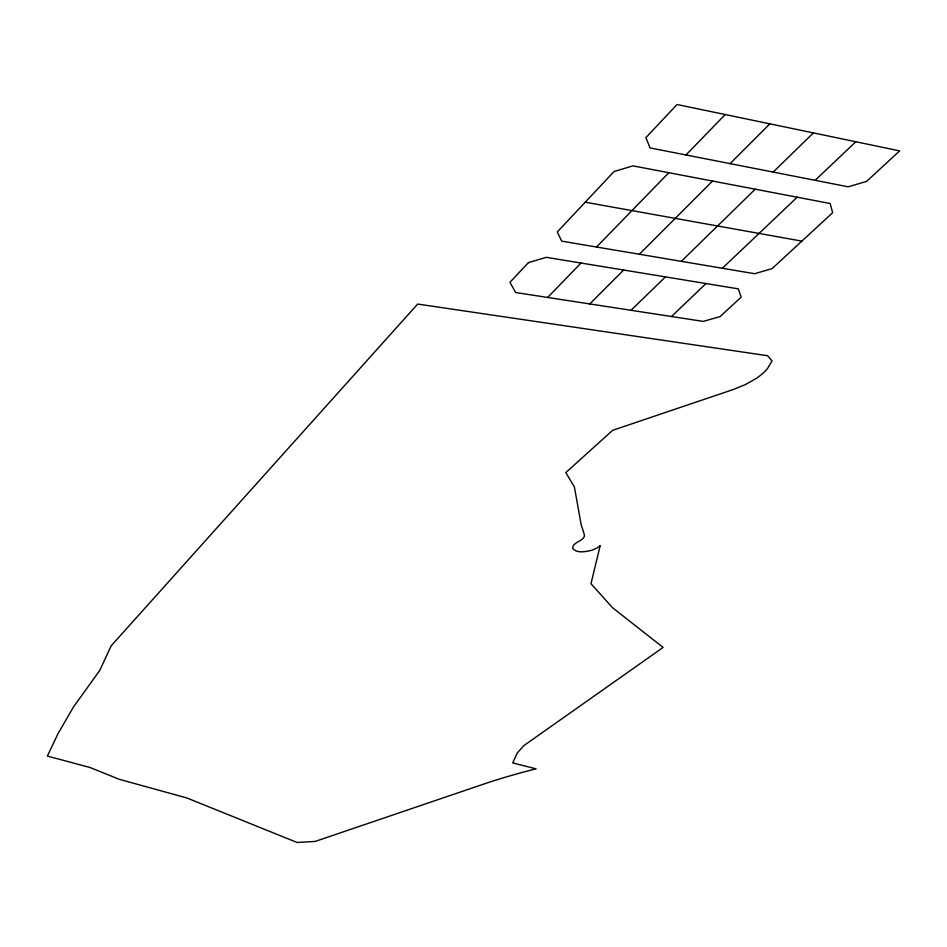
<?xml version="1.0" encoding="UTF-8"?>
<svg xmlns="http://www.w3.org/2000/svg" width="947" height="947" viewBox="0 0 947 947"><rect width="100%" height="100%" fill="white"/><g stroke="black" fill="none" stroke-linecap="round" stroke-linejoin="round"><path stroke-width="1.42" d="M668.795 172.721L596.515 247.013M685.983 154.965L848.157 186.796L866.623 181.386L899.65 150.881L677.046 104.501L645.913 137.611L650.021 147.921L685.983 154.965L725.224 114.54M547.662 297.453L581.02 263.029M712.546 181.043L639.379 254.246M589.744 303.94L623.635 270.025M730.078 163.642L769.84 123.832M681.343 261.325L755.244 189.199L830.152 203.498L832.638 212.72L772.101 268.605L754.676 273.719L561.654 241.13L557.298 231.944L614.058 171.525L632.951 165.867L755.244 189.199M773.178 172.094L813.437 132.9M631.022 310.285L665.433 276.903M671.518 316.511L705.989 283.555M797.208 197.225L722.36 268.25M815.154 180.309L855.828 141.754M801.884 241.118L585.222 202.208M584.465 535.067L584.24 536.7C581.789 541.625 574.569 541.66 572.722 547.023L572.888 548.715C577.457 553.628 585.376 551.568 591.177 550.456A18.372 7.612 -11.9 0 0 600.197 545.661L590.975 583.719L612.52 607.702L663.113 647.428L523.786 745.668L517.204 753.102L512.706 762.927L536.073 768.846L529.349 770.527A241.816 74.458 -11.2 0 0 487.125 782.932L315.091 841.445L297.169 842.499L186.784 797.942L119.204 779.274L90.048 767.508L47.35 756.073L57.992 733.724L73.665 706.687L99.731 670.464L111.213 645.759L417.674 304.058L767.626 355.729L772.054 360.878L767.579 368.419A57.317 26.611 -14.2 0 1 755.848 378.682L745.123 384.719L732.836 389.667L612.614 430.34L565.785 472.624L574.403 486.971L581.115 524.437L584.465 535.067M528.473 262.591L509.936 282.324L515.665 292.528L703.219 321.4L720.122 316.57L741.181 297.121L738.34 288.859L546.324 257.335L528.473 262.591"/></g></svg>
